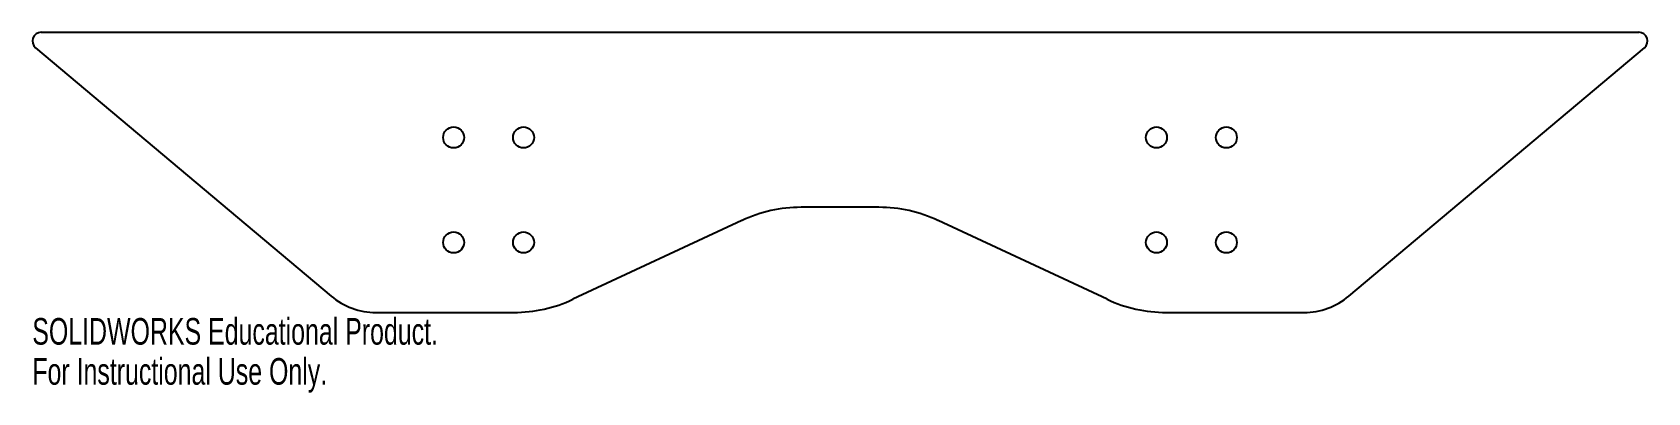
# Model space of a CAD drawing. Header units: inches. Extents: x -5.8 to 5.8, y 5 to 7.6.
import ezdxf

# ---------------------------------------------------------------- set-up
doc = ezdxf.new("R2010")
doc.units = ezdxf.units.IN
doc.header["$MEASUREMENT"] = 0
doc.styles.add('SLDTEXTSTYLE0', font='TXT', dxfattribs={"width": 0.7})

msp = doc.modelspace()

# ---------------------------------------------------------------- linework, layer by layer
at = {"color": 7, "linetype": 'Continuous', "lineweight": 25}
for p, q in [((5.713, 7.552), (-5.713, 7.552)), ((-5.754, 7.442), (-3.639, 5.668)), ((3.639, 5.668), (5.754, 7.442)), ((0.278, 6.302), (-0.278, 6.302)), ((-0.701, 6.209), (-1.911, 5.645)), ((1.911, 5.645), (0.701, 6.209)), ((-3.318, 5.551), (-2.333, 5.551)), ((2.333, 5.551), (3.318, 5.551))]:
    msp.add_line(p, q, dxfattribs=at)
for centre in [(-2.763, 6.801), (-2.263, 6.801), (2.263, 6.801), (2.763, 6.801), (-2.763, 6.051), (-2.263, 6.051), (2.263, 6.051), (2.763, 6.051)]:
    msp.add_circle(centre, 0.075, dxfattribs=at)
for centre, radius, start, end in [((-5.713, 7.49), 0.0625, 90, 230), ((5.713, 7.49), 0.0625, 310, 90), ((-0.278, 5.302), 1, 90, 115), ((0.278, 5.302), 1, 65, 90), ((-3.318, 6.051), 0.5, 230, 270), ((3.318, 6.051), 0.5, 270, 310), ((-2.333, 6.551), 1, 270, 295), ((2.333, 6.551), 1, 245, 270)]:
    msp.add_arc(centre, radius, start, end, dxfattribs=at)

# ---------------------------------------------------------------- texts
at = {"color": 7, "linetype": 'Continuous', "char_height": 0.1903, "attachment_point": 1, "style": 'SLDTEXTSTYLE0'}
for s, insert in [('SOLIDWORKS Educational Product.', (-5.776, 5.511)), ('For Instructional Use Only.', (-5.776, 5.225))]:
    msp.add_mtext(s, dxfattribs=dict(at, insert=insert))

doc.saveas('drawing.dxf')
